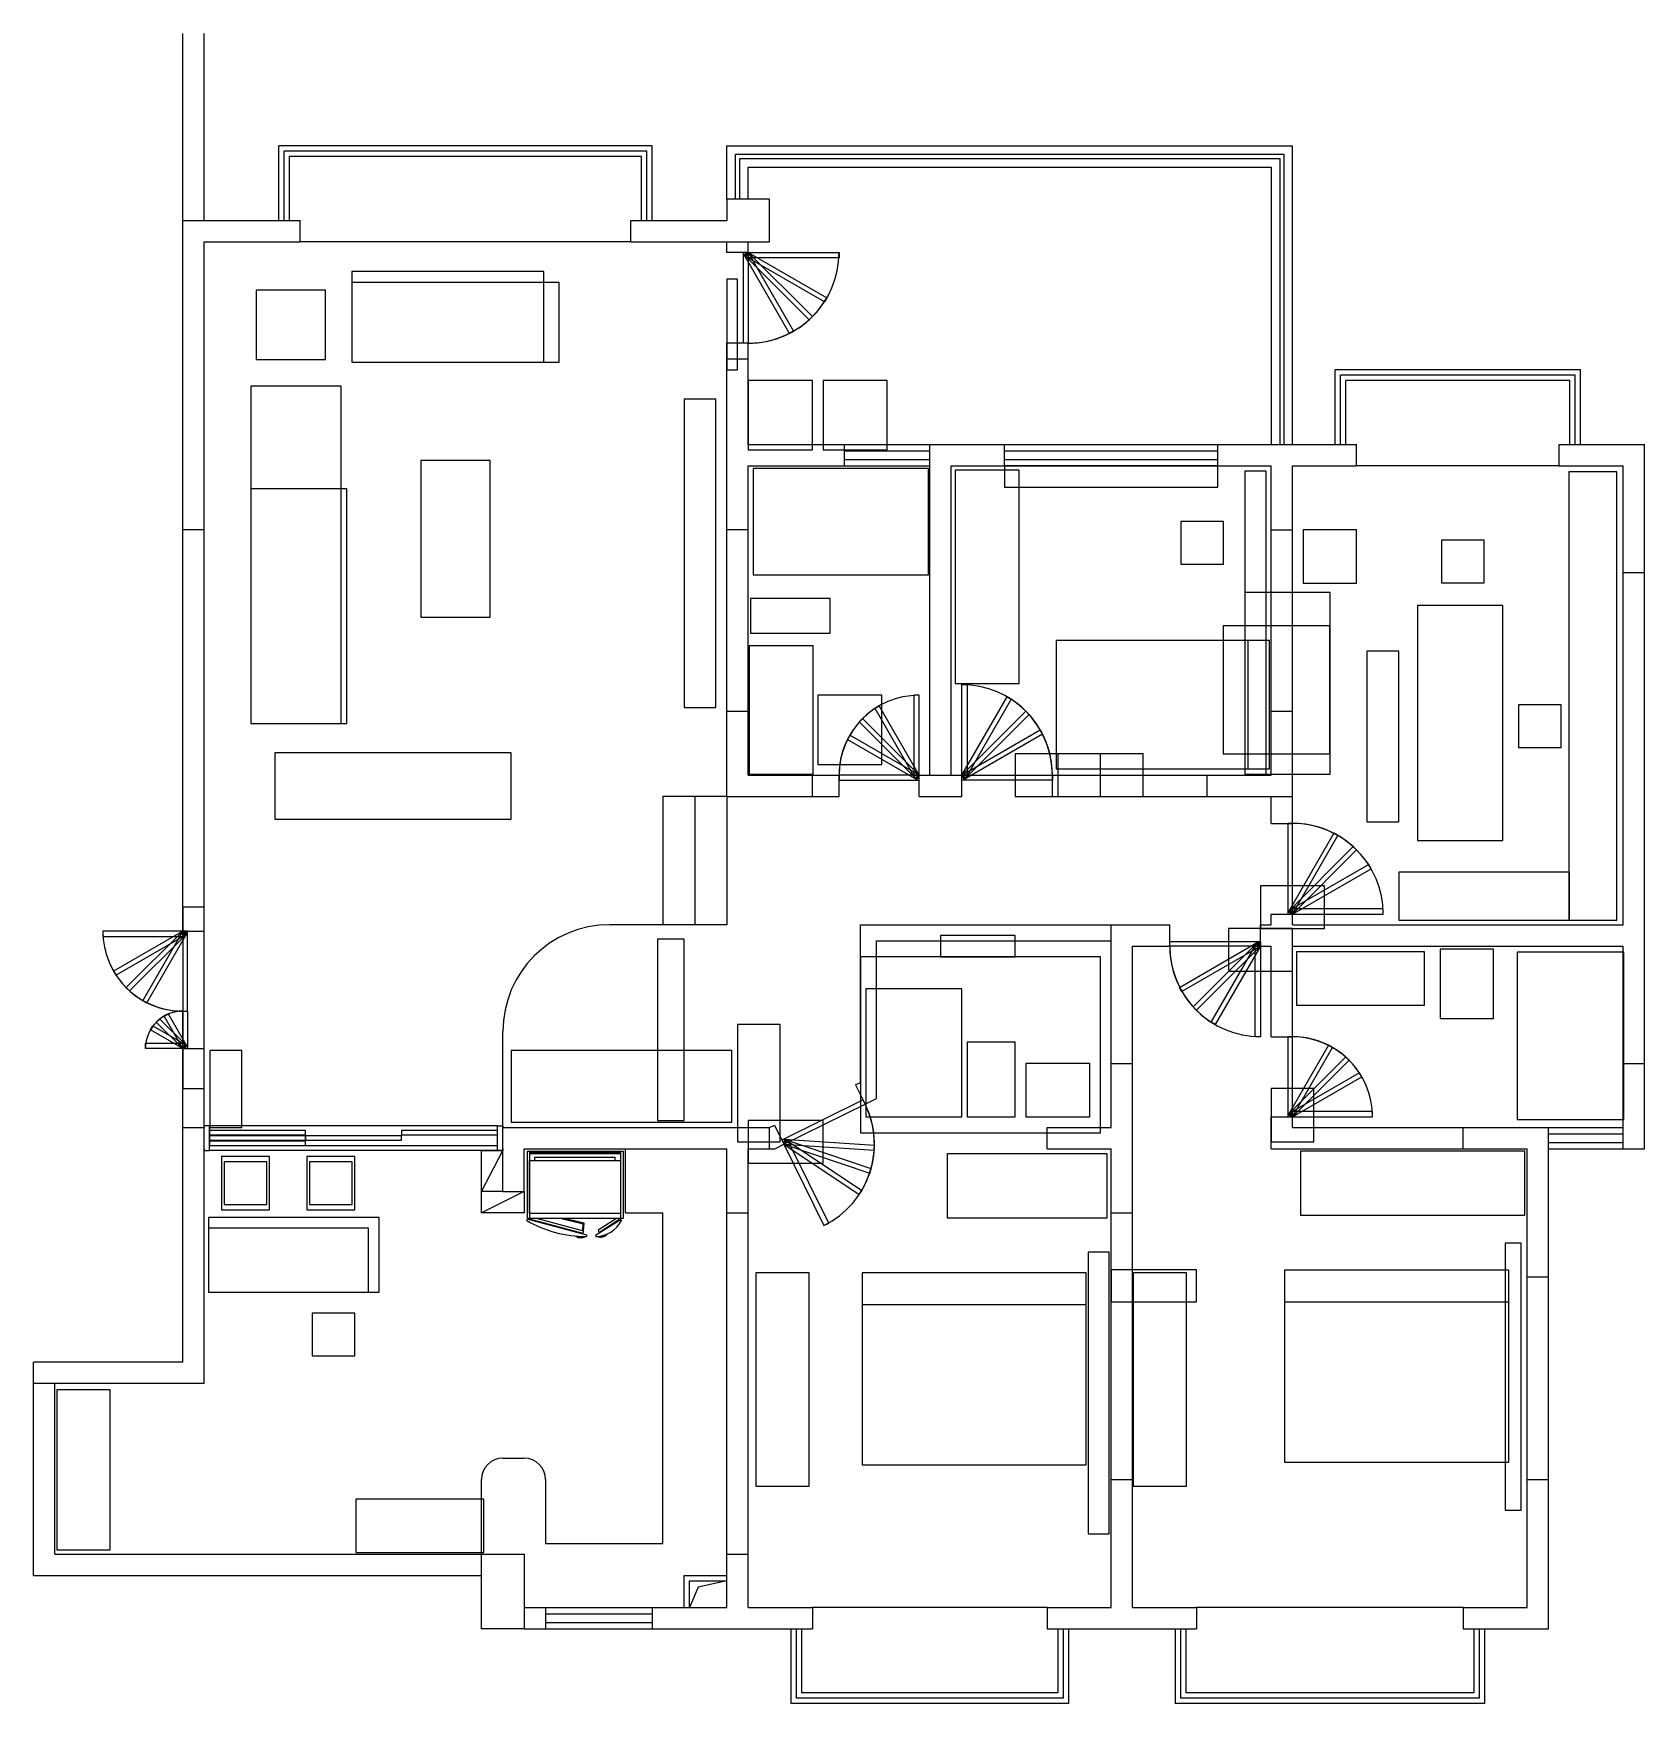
# Model space of a CAD drawing. Header units: millimetres. Extents: x 1299472 to 1314572, y -297158 to -281505.
import ezdxf

# ---------------------------------------------------------------- set-up
doc = ezdxf.new("R2010")
doc.units = ezdxf.units.MM
for name, color, linetype in [('F-DOOR', 7, 'Continuous'), ('F-FURN', 7, 'Continuous'), ('F-SAN FIT', 7, 'Continuous'), ('S-S.WALL', 7, 'Continuous'), ('S-楼梯', 7, 'Continuous'), ('S2_R2_1_CONFLICT', 1, 'Continuous'), ('S2_R2_1_DOOR_EVIDENCE', 8, 'Continuous'), ('S2_R2_1_OWNER_ENSUITE', 6, 'Continuous'), ('S2_R2_1_REQUIREMENT', 30, 'Continuous'), ('S2_R2_CONFLICT', 1, 'Continuous'), ('S2_R2_FURNITURE', 3, 'Continuous'), ('S2_R2_GUIDE_BASELINE', 8, 'Continuous')]:
    doc.layers.add(name, color=color, linetype=linetype)

msp = doc.modelspace()

# ---------------------------------------------------------------- linework, layer by layer
at = {"layer": 'F-DOOR'}
for p, q in [((1303822, -291743), (1301122, -291743)), ((1303822, -291973), (1301122, -291973))]:
    msp.add_line(p, q, dxfattribs=at)
for points in [[(1306172, -283558), (1306172, -284408), (1306128, -284408), (1306128, -283558)], [(1306172, -283558), (1306597, -284294), (1306559, -284316), (1306134, -283580)], [(1306172, -283558), (1306773, -284159), (1306742, -284190), (1306141, -283589)], [(1306172, -283558), (1306908, -283983), (1306886, -284021), (1306150, -283596)], [(1306172, -283558), (1307022, -283558), (1307022, -283608), (1306172, -283608)], [(1308172, -288458), (1308172, -287608), (1308222, -287608), (1308222, -288458)], [(1307772, -288458), (1307397, -287808), (1307359, -287830), (1307734, -288480)], [(1307772, -288458), (1307772, -287708), (1307722, -287708), (1307722, -288458)], [(1308172, -288458), (1308597, -287722), (1308635, -287744), (1308210, -288480)], [(1308172, -288458), (1308773, -287857), (1308804, -287888), (1308203, -288489)], [(1307772, -288458), (1307242, -287927), (1307211, -287958), (1307741, -288489)], [(1307772, -288458), (1307122, -288083), (1307101, -288121), (1307750, -288496)], [(1308172, -288458), (1308908, -288033), (1308930, -288071), (1308194, -288496)], [(1307772, -288458), (1307022, -288458), (1307022, -288502), (1307772, -288502)], [(1308172, -288458), (1309022, -288458), (1309022, -288502), (1308172, -288502)], [(1311272, -289758), (1311272, -288908), (1311228, -288908), (1311228, -289758)], [(1311272, -289758), (1311697, -289022), (1311659, -289000), (1311234, -289736)], [(1311272, -289758), (1311873, -289157), (1311842, -289126), (1311241, -289727)], [(1311272, -289758), (1312008, -289333), (1311986, -289295), (1311250, -289720)], [(1311272, -289758), (1312122, -289758), (1312122, -289708), (1311272, -289708)], [(1300872, -289918), (1300122, -289918), (1300122, -289968), (1300872, -289968)], [(1300872, -289918), (1300222, -290293), (1300244, -290331), (1300894, -289956)], [(1300872, -289918), (1300342, -290448), (1300373, -290479), (1300903, -289949)], [(1300872, -289918), (1300497, -290567), (1300535, -290589), (1300910, -289940)], [(1300872, -289918), (1300872, -290668), (1300916, -290668), (1300916, -289918)], [(1310972, -290058), (1310122, -290058), (1310122, -290014), (1310972, -290014)], [(1310972, -290058), (1310236, -290483), (1310214, -290445), (1310950, -290020)], [(1310972, -290058), (1310371, -290659), (1310340, -290628), (1310941, -290027)], [(1310972, -290058), (1310547, -290794), (1310509, -290772), (1310934, -290036)], [(1310972, -290058), (1310972, -290908), (1310922, -290908), (1310922, -290058)], [(1300872, -291018), (1300872, -290668), (1300916, -290668), (1300916, -291018)], [(1300872, -291018), (1300569, -290843), (1300591, -290805), (1300894, -290980)], [(1300872, -291018), (1300624, -290770), (1300655, -290739), (1300903, -290987)], [(1300872, -291018), (1300697, -290715), (1300735, -290693), (1300910, -290996)], [(1300872, -291018), (1300522, -291018), (1300522, -290968), (1300872, -290968)], [(1311272, -291658), (1311272, -290908), (1311228, -290908), (1311228, -291658)], [(1311272, -291658), (1311647, -291008), (1311609, -290986), (1311234, -291636)], [(1311272, -291658), (1311802, -291127), (1311771, -291097), (1311241, -291627)], [(1311272, -291658), (1311921, -291283), (1311900, -291245), (1311250, -291620)], [(1306504, -291915), (1307267, -291539), (1307247, -291500), (1306485, -291876)], [(1311272, -291658), (1312022, -291658), (1312022, -291608), (1311272, -291608)], [(1301122, -291828), (1302022, -291828), (1302022, -291788), (1301122, -291788)], [(1301122, -291878), (1302022, -291878), (1302022, -291838), (1301122, -291838)], [(1301122, -291928), (1302022, -291928), (1302022, -291888), (1301122, -291888)], [(1302022, -291878), (1302922, -291878), (1302922, -291838), (1302022, -291838)], [(1302922, -291828), (1303822, -291828), (1303822, -291788), (1302922, -291788)], [(1306504, -291915), (1307353, -291970), (1307356, -291927), (1306507, -291872)], [(1306504, -291915), (1307310, -292188), (1307324, -292147), (1306519, -291874)], [(1306504, -291915), (1307212, -292387), (1307236, -292351), (1306529, -291879)], [(1306504, -291915), (1306881, -292677), (1306926, -292655), (1306549, -291893)]]:
    msp.add_lwpolyline(points, close=True, dxfattribs=at)
for points in [[(1301072, -291958), (1301072, -291973), (1301122, -291973), (1301122, -291743), (1301072, -291743), (1301072, -291758)], [(1303872, -291958), (1303872, -291973), (1303822, -291973), (1303822, -291743), (1303872, -291743), (1303872, -291758)]]:
    msp.add_lwpolyline(points, dxfattribs=at)
for centre, radius, start, end in [((1306172, -283558), 850, 270, 0), ((1306172, -283558), 850, 270, 330), ((1306172, -283558), 850, 270, 315), ((1306172, -283558), 850, 270, 300), ((1308172, -288458), 850, 0, 90), ((1307772, -288458), 750, 90, 180), ((1307772, -288458), 750, 120, 180), ((1308172, -288458), 850, 0, 60), ((1308172, -288458), 850, 0, 45), ((1307772, -288458), 750, 135, 180), ((1307772, -288458), 750, 150, 180), ((1308172, -288458), 850, 0, 30), ((1311272, -289758), 850, 0, 90), ((1311272, -289758), 850, 30, 90), ((1311272, -289758), 850, 45, 90), ((1311272, -289758), 850, 60, 90), ((1300872, -289918), 750, 180, 270), ((1310972, -290058), 850, 180, 270), ((1310972, -290058), 850, 180, 240), ((1310972, -290058), 850, 180, 225), ((1310972, -290058), 850, 180, 210), ((1300872, -289918), 750, 210, 270), ((1300872, -289918), 750, 225, 270), ((1300872, -289918), 750, 240, 270), ((1300872, -291018), 350, 90, 180), ((1300872, -291018), 350, 90, 150), ((1300872, -291018), 350, 90, 135), ((1300872, -291018), 350, 90, 120), ((1311272, -291658), 750, 0, 90), ((1311272, -291658), 750, 30, 90), ((1311272, -291658), 750, 45, 90), ((1311272, -291658), 750, 60, 90), ((1306504, -291915), 850, 296.2948, 26.2948), ((1306504, -291915), 850, 326.2948, 26.2948), ((1306504, -291915), 850, 341.2948, 26.2948), ((1306504, -291915), 850, 356.2948, 26.2948)]:
    msp.add_arc(centre, radius, start, end, dxfattribs=at)
at = {"layer": 'F-FURN'}
for p, q in [((1304100, -291981), (1304100, -292611)), ((1304100, -291981), (1305000, -291981)), ((1304120, -291981), (1304120, -292611)), ((1304120, -291991), (1304974, -291991)), ((1304120, -292001), (1304974, -292001)), ((1304120, -292566), (1304120, -292067)), ((1304120, -292067), (1304974, -292067)), ((1304170, -292067), (1304170, -292037)), ((1304170, -292037), (1304924, -292037)), ((1304924, -292067), (1304924, -292037)), ((1304974, -291981), (1304974, -292611)), ((1304974, -292067), (1304974, -292566)), ((1304974, -292075), (1304974, -292539)), ((1305000, -291981), (1305000, -292611)), ((1304095, -292631), (1304099, -292617)), ((1304660, -292767), (1304099, -292617)), ((1305000, -292611), (1304100, -292611)), ((1304120, -292611), (1304119, -292615)), ((1304119, -292615), (1304120, -292611)), ((1304119, -292615), (1304621, -292750)), ((1304974, -292566), (1304120, -292566)), ((1304197, -292611), (1304627, -292726)), ((1304624, -292664), (1304409, -292611)), ((1304633, -292656), (1304447, -292611)), ((1304620, -292724), (1304624, -292664)), ((1304627, -292726), (1304633, -292656)), ((1304740, -292767), (1304979, -292617)), ((1304938, -292611), (1304765, -292721)), ((1304960, -292624), (1304770, -292746)), ((1304960, -292624), (1304957, -292611)), ((1304983, -292631), (1304979, -292617)), ((1304627, -292726), (1304621, -292750)), ((1304660, -292767), (1304656, -292781)), ((1304740, -292767), (1304744, -292781)), ((1304765, -292721), (1304770, -292746))]:
    msp.add_line(p, q, dxfattribs=at)
for centre, radius, start, end in [((1304661, -291639), 1142, 240.2923, 269.7077), ((1304732, -292498), 284, 272.4397, 331.9673), ((1304603, -292710), 83.4, 231.893, 302.1418), ((1304603, -292710), 78.4, 237.4818, 296.553), ((1304786, -292703), 83.4, 249.0282, 319.2769), ((1304786, -292703), 78.4, 254.6169, 313.6882)]:
    msp.add_arc(centre, radius, start, end, dxfattribs=at)
at = {"layer": 'F-SAN FIT'}
for p, q in [((1303672, -292558), (1303672, -291973)), ((1303672, -292358), (1303872, -291973)), ((1303672, -291973), (1303872, -291973)), ((1305022, -292558), (1305022, -291958)), ((1303872, -292358), (1303672, -292358)), ((1304072, -292358), (1303672, -292558)), ((1304072, -292358), (1304072, -292558)), ((1304072, -292558), (1303672, -292558)), ((1305022, -292558), (1305372, -292558)), ((1305372, -295658), (1305372, -292558)), ((1303872, -294858), (1304072, -294858)), ((1303672, -295758), (1303672, -295058)), ((1304272, -295058), (1304272, -295658)), ((1304272, -295658), (1305372, -295658))]:
    msp.add_line(p, q, dxfattribs=at)
for centre, start, end in [((1303872, -295058), 90, 180), ((1304072, -295058), 0, 90)]:
    msp.add_arc(centre, 200, start, end, dxfattribs=at)
at = {"layer": 'S-S.WALL'}
for p, q in [((1300872, -289918), (1300872, -281505)), ((1301072, -283258), (1301072, -281505)), ((1305272, -282558), (1301772, -282558)), ((1301772, -283258), (1301772, -282558)), ((1305222, -282608), (1301822, -282608)), ((1301822, -283258), (1301822, -282608)), ((1305172, -282658), (1301872, -282658)), ((1301872, -283258), (1301872, -282658)), ((1305172, -283258), (1305172, -282658)), ((1305222, -283258), (1305222, -282608)), ((1305272, -283258), (1305272, -282558)), ((1305972, -282558), (1311272, -282558)), ((1305972, -283058), (1305972, -282558)), ((1311272, -285358), (1311272, -282558)), ((1300872, -283258), (1301972, -283258)), ((1301972, -283458), (1301972, -283258)), ((1305072, -283458), (1305072, -283258)), ((1305072, -283258), (1305972, -283258)), ((1301072, -283458), (1301972, -283458)), ((1301072, -289918), (1301072, -283458)), ((1305072, -283458), (1301972, -283458)), ((1305072, -283458), (1305972, -283458)), ((1305972, -283558), (1305972, -283458)), ((1306172, -283558), (1306172, -283458)), ((1306172, -283558), (1305972, -283558)), ((1305972, -288658), (1305972, -284408)), ((1306172, -284408), (1305972, -284408)), ((1306172, -285358), (1306172, -284408)), ((1306172, -284558), (1305972, -284558)), ((1313972, -284658), (1311672, -284658)), ((1311672, -285358), (1311672, -284658)), ((1313922, -284708), (1311722, -284708)), ((1311722, -285358), (1311722, -284708)), ((1313922, -285358), (1313922, -284708)), ((1313972, -285358), (1313972, -284658)), ((1313872, -284758), (1311772, -284758)), ((1311772, -285358), (1311772, -284758)), ((1313872, -285358), (1313872, -284758)), ((1306172, -285358), (1307072, -285358)), ((1307072, -285558), (1307072, -285358)), ((1307072, -285358), (1307872, -285358)), ((1307072, -285418), (1307872, -285418)), ((1307072, -285498), (1307872, -285498)), ((1307872, -288458), (1307872, -285358)), ((1307872, -285358), (1308572, -285358)), ((1308572, -285558), (1308572, -285358)), ((1308572, -285358), (1310572, -285358)), ((1308572, -285418), (1310572, -285418)), ((1308572, -285498), (1310572, -285498)), ((1310572, -285558), (1310572, -285358)), ((1310572, -285358), (1311872, -285358)), ((1311872, -285558), (1311872, -285358)), ((1313772, -285558), (1313772, -285358)), ((1313772, -285358), (1314572, -285358)), ((1314572, -291958), (1314572, -285358)), ((1306172, -285558), (1307072, -285558)), ((1306172, -288458), (1306172, -285558)), ((1307072, -285558), (1307872, -285558)), ((1308072, -288458), (1308072, -285558)), ((1308072, -285558), (1308572, -285558)), ((1308572, -285558), (1310572, -285558)), ((1310572, -285558), (1311072, -285558)), ((1311072, -288458), (1311072, -285558)), ((1311272, -285558), (1311872, -285558)), ((1311272, -288908), (1311272, -285558)), ((1313772, -285558), (1311872, -285558)), ((1313772, -285558), (1314372, -285558)), ((1314372, -289858), (1314372, -285558)), ((1301072, -286158), (1300872, -286158)), ((1306172, -286158), (1305972, -286158)), ((1311072, -286158), (1311272, -286158)), ((1314372, -286558), (1314572, -286558)), ((1305972, -287858), (1306172, -287858)), ((1311072, -287858), (1311272, -287858)), ((1306172, -288458), (1307022, -288458)), ((1306772, -288658), (1306772, -288458)), ((1307022, -288658), (1307022, -288458)), ((1307772, -288658), (1307772, -288458)), ((1307772, -288458), (1308172, -288458)), ((1308172, -288658), (1308172, -288458)), ((1309022, -288658), (1309022, -288458)), ((1309022, -288458), (1311072, -288458)), ((1310472, -288658), (1310472, -288458)), ((1305972, -288658), (1307022, -288658)), ((1307772, -288658), (1308172, -288658)), ((1309022, -288658), (1311272, -288658)), ((1311072, -288908), (1311072, -288658)), ((1311072, -288908), (1311272, -288908)), ((1307222, -289858), (1310122, -289858)), ((1307222, -291338), (1307222, -289858)), ((1309572, -291758), (1309572, -289858)), ((1310122, -290058), (1310122, -289858)), ((1310972, -290058), (1310972, -289858)), ((1310972, -289858), (1311072, -289858)), ((1311072, -289858), (1311072, -289758)), ((1311072, -289758), (1311272, -289758)), ((1311272, -289858), (1311272, -289758)), ((1311272, -289858), (1314372, -289858)), ((1300872, -289918), (1301072, -289918)), ((1307372, -290008), (1309572, -290008)), ((1307372, -291487), (1307372, -290008)), ((1309772, -290058), (1310122, -290058)), ((1309772, -296258), (1309772, -290058)), ((1310972, -290058), (1311072, -290058)), ((1311072, -290908), (1311072, -290058)), ((1311272, -290058), (1314372, -290058)), ((1311272, -290908), (1311272, -290058)), ((1314372, -291958), (1314372, -290058)), ((1311072, -290908), (1311272, -290908)), ((1300872, -293958), (1300872, -291018)), ((1300872, -291018), (1301072, -291018)), ((1301072, -294158), (1301072, -291018)), ((1309572, -291158), (1309772, -291158)), ((1314372, -291158), (1314572, -291158)), ((1307178, -291360), (1307222, -291338)), ((1307178, -291360), (1307267, -291539)), ((1307267, -291539), (1307372, -291487)), ((1300872, -291758), (1301072, -291758)), ((1303872, -292358), (1303872, -291758)), ((1303872, -291758), (1306372, -291758)), ((1306372, -291758), (1306416, -291736)), ((1306372, -291958), (1306372, -291758)), ((1306416, -291736), (1306504, -291915)), ((1308972, -291958), (1308972, -291758)), ((1308972, -291758), (1309572, -291758)), ((1311072, -291958), (1311072, -291658)), ((1311072, -291658), (1311272, -291658)), ((1311272, -291758), (1311272, -291658)), ((1311272, -291758), (1313672, -291758)), ((1312872, -291958), (1312872, -291758)), ((1313672, -296458), (1313672, -291758)), ((1313672, -291758), (1314372, -291758)), ((1306419, -291958), (1306504, -291915)), ((1313672, -291818), (1314372, -291818)), ((1313672, -291898), (1314372, -291898)), ((1304072, -291958), (1305972, -291958)), ((1304072, -292358), (1304072, -291958)), ((1305972, -296258), (1305972, -291958)), ((1306172, -296258), (1306172, -291958)), ((1306172, -291958), (1306419, -291958)), ((1308972, -291958), (1309572, -291958)), ((1309572, -296258), (1309572, -291958)), ((1311072, -291958), (1313472, -291958)), ((1313472, -296258), (1313472, -291958)), ((1313672, -291958), (1314372, -291958)), ((1314372, -291958), (1314572, -291958)), ((1303872, -292358), (1304072, -292358)), ((1305972, -292558), (1306172, -292558)), ((1309572, -292558), (1309772, -292558)), ((1313472, -293158), (1313672, -293158)), ((1299472, -295958), (1299472, -293958)), ((1300872, -293958), (1299472, -293958)), ((1301072, -294158), (1299472, -294158)), ((1299672, -295758), (1299672, -294158)), ((1309572, -295058), (1309772, -295058)), ((1313472, -295058), (1313672, -295058)), ((1299672, -295758), (1303872, -295758)), ((1305972, -295758), (1306172, -295758)), ((1299472, -295958), (1303672, -295958)), ((1305572, -296258), (1305572, -295958)), ((1305572, -295958), (1305972, -295958)), ((1305622, -296008), (1305972, -296008)), ((1305622, -296258), (1305622, -296008)), ((1304072, -296258), (1304272, -296258)), ((1304272, -296258), (1305272, -296258)), ((1305272, -296258), (1305972, -296258)), ((1306172, -296258), (1306772, -296258)), ((1308972, -296258), (1306772, -296258)), ((1306772, -296258), (1306772, -296458)), ((1308972, -296258), (1308972, -296458)), ((1308972, -296258), (1309572, -296258)), ((1309772, -296258), (1310372, -296258)), ((1310372, -296258), (1310372, -296458)), ((1312872, -296258), (1310372, -296258)), ((1312872, -296258), (1312872, -296458)), ((1312872, -296258), (1313472, -296258)), ((1304072, -296458), (1304272, -296458)), ((1304272, -296318), (1305272, -296318)), ((1304272, -296398), (1305272, -296398)), ((1304272, -296458), (1305272, -296458)), ((1305272, -296458), (1306772, -296458)), ((1306572, -296458), (1306572, -297158)), ((1306622, -296458), (1306622, -297108)), ((1306672, -296458), (1306672, -297058)), ((1308972, -296458), (1310372, -296458)), ((1309072, -296458), (1309072, -297058)), ((1309122, -296458), (1309122, -297108)), ((1309172, -296458), (1309172, -297158)), ((1310172, -296458), (1310172, -297158)), ((1310222, -296458), (1310222, -297108)), ((1310272, -296458), (1310272, -297058)), ((1312872, -296458), (1313672, -296458)), ((1312972, -296458), (1312972, -297058)), ((1313022, -296458), (1313022, -297108)), ((1313072, -296458), (1313072, -297158)), ((1309072, -297058), (1306672, -297058)), ((1312972, -297058), (1310272, -297058)), ((1309172, -297158), (1306572, -297158)), ((1309122, -297108), (1306622, -297108)), ((1313072, -297158), (1310172, -297158)), ((1313022, -297108), (1310222, -297108))]:
    msp.add_line(p, q, dxfattribs=at)
for points in [[(1306052, -283058), (1306052, -282638), (1311192, -282638), (1311192, -285358)], [(1306092, -283058), (1306092, -282678), (1311152, -282678), (1311152, -285358)], [(1306172, -283058), (1306172, -282758), (1311072, -282758), (1311072, -285358)], [(1305972, -283458), (1306372, -283458), (1306372, -283058), (1305972, -283058), (1305972, -283258)], [(1305972, -296008), (1305702, -296068), (1305622, -296258)], [(1304272, -296258), (1304272, -296458)], [(1305272, -296258), (1305272, -296458)]]:
    msp.add_lwpolyline(points, dxfattribs=at)
msp.add_lwpolyline([(1303672, -295758), (1304072, -295758), (1304072, -296458), (1303672, -296458)], close=True, dxfattribs=at)
at = {"layer": 'S-楼梯'}
for p, q in [((1305372, -288658), (1305372, -289858)), ((1305972, -288658), (1305372, -288658)), ((1305672, -288658), (1305672, -289858)), ((1305972, -288658), (1305972, -289858)), ((1305972, -289858), (1304872, -289858)), ((1303872, -291758), (1303872, -290858))]:
    msp.add_line(p, q, dxfattribs=at)
msp.add_arc((1304872, -290858), 1000, 90, 180, dxfattribs=at)
at = {"layer": 'S2_R2_1_CONFLICT'}
for points in [[(1306822, -288358), (1307422, -288358), (1307422, -287708), (1306822, -287708)], [(1307222, -291808), (1309472, -291808), (1309472, -290158), (1307222, -290158)]]:
    msp.add_lwpolyline(points, close=True, dxfattribs=at)
at = {"layer": 'S2_R2_1_DOOR_EVIDENCE'}
for points in [[(1305972, -284658), (1306072, -284658), (1306072, -283808), (1305972, -283808)], [(1308572, -285758), (1310572, -285758), (1310572, -285558), (1308572, -285558)], [(1308672, -288658), (1309472, -288658), (1309472, -288258), (1308672, -288258)], [(1309072, -288658), (1309872, -288658), (1309872, -288258), (1309072, -288258)], [(1310972, -289894), (1311572, -289894), (1311572, -289494), (1310972, -289494)], [(1300872, -291394), (1301072, -291394), (1301072, -289694), (1300872, -289694)], [(1305322, -291694), (1305572, -291694), (1305572, -289994), (1305322, -289994)], [(1307972, -290158), (1308672, -290158), (1308672, -289958), (1307972, -289958)], [(1310672, -290294), (1311272, -290294), (1311272, -289894), (1310672, -289894)], [(1306072, -291894), (1306472, -291894), (1306472, -290794), (1306072, -290794)], [(1311072, -291894), (1311472, -291894), (1311472, -291394), (1311072, -291394)], [(1301122, -291928), (1303822, -291928), (1303822, -291743), (1301122, -291743)], [(1306172, -292094), (1306872, -292094), (1306872, -291694), (1306172, -291694)], [(1309572, -293394), (1310372, -293394), (1310372, -293094), (1309572, -293094)]]:
    msp.add_lwpolyline(points, close=True, dxfattribs=at)
at = {"layer": 'S2_R2_1_OWNER_ENSUITE'}
for points in [[(1307272, -291658), (1308172, -291658), (1308172, -290458), (1307272, -290458)], [(1308222, -291658), (1308672, -291658), (1308672, -290958), (1308222, -290958)], [(1308772, -291658), (1309372, -291658), (1309372, -291158), (1308772, -291158)]]:
    msp.add_lwpolyline(points, close=True, dxfattribs=at)
at = {"layer": 'S2_R2_1_REQUIREMENT'}
for points in [[(1306172, -285408), (1306772, -285408), (1306772, -284758), (1306172, -284758)], [(1306872, -285408), (1307472, -285408), (1307472, -284758), (1306872, -284758)], [(1311372, -286658), (1311872, -286658), (1311872, -286158), (1311372, -286158)], [(1310622, -288258), (1311622, -288258), (1311622, -287058), (1310622, -287058)]]:
    msp.add_lwpolyline(points, close=True, dxfattribs=at)
at = {"layer": 'S2_R2_CONFLICT'}
for points in [[(1306193, -287126), (1306940, -287126), (1306940, -286802), (1306193, -286802)], [(1306180, -288446), (1306780, -288446), (1306780, -287246), (1306180, -287246)], [(1312655, -290737), (1313155, -290737), (1313155, -290087), (1312655, -290087)], [(1302083, -293900), (1302483, -293900), (1302483, -293500), (1302083, -293500)]]:
    msp.add_lwpolyline(points, close=True, dxfattribs=at)
at = {"layer": 'S2_R2_FURNITURE'}
for points in [[(1302457, -284585), (1304257, -284585), (1304257, -283735), (1302457, -283735)], [(1301559, -284562), (1302209, -284562), (1302209, -283912), (1301559, -283912)], [(1305570, -287823), (1305869, -287823), (1305869, -284934), (1305570, -284934)], [(1303104, -286976), (1303752, -286976), (1303752, -285507), (1303104, -285507)], [(1306218, -286578), (1307861, -286578), (1307861, -285582), (1306218, -285582)], [(1308110, -287599), (1308710, -287599), (1308710, -285599), (1308110, -285599)], [(1313863, -289815), (1314313, -289815), (1314313, -285615), (1313863, -285615)], [(1301510, -287972), (1302410, -287972), (1302410, -285772), (1301510, -285772)], [(1310226, -286479), (1310626, -286479), (1310626, -286079), (1310226, -286079)], [(1312667, -286653), (1313067, -286653), (1313067, -286253), (1312667, -286253)], [(1310825, -288446), (1311625, -288446), (1311625, -286746), (1310825, -286746)], [(1312444, -289068), (1313244, -289068), (1313244, -286868), (1312444, -286868)], [(1309057, -288396), (1311057, -288396), (1311057, -287196), (1309057, -287196)], [(1311970, -288894), (1312270, -288894), (1312270, -287294), (1311970, -287294)], [(1313389, -288197), (1313789, -288197), (1313789, -287797), (1313389, -287797)], [(1301735, -288869), (1303951, -288869), (1303951, -288246), (1301735, -288246)], [(1312269, -289815), (1313869, -289815), (1313869, -289365), (1312269, -289365)], [(1311310, -290612), (1312510, -290612), (1312510, -290112), (1311310, -290112)], [(1313378, -291683), (1314378, -291683), (1314378, -290114), (1313378, -290114)], [(1301124, -291758), (1301424, -291758), (1301424, -291036), (1301124, -291036)], [(1303951, -291708), (1306018, -291708), (1306018, -291036), (1303951, -291036)], [(1301236, -292531), (1301686, -292531), (1301686, -292031), (1301236, -292031)], [(1302033, -292531), (1302483, -292531), (1302483, -292031), (1302033, -292031)], [(1308036, -292605), (1309536, -292605), (1309536, -292005), (1308036, -292005)], [(1311348, -292580), (1313448, -292580), (1313448, -291980), (1311348, -291980)], [(1301112, -293302), (1302612, -293302), (1302612, -292702), (1301112, -292702)], [(1313265, -295344), (1313415, -295344), (1313415, -292844), (1313265, -292844)], [(1309356, -295568), (1309555, -295568), (1309555, -292928), (1309356, -292928)], [(1306242, -295120), (1306742, -295120), (1306742, -293120), (1306242, -293120)], [(1307239, -294921), (1309339, -294921), (1309339, -293121), (1307239, -293121)], [(1309779, -295120), (1310279, -295120), (1310279, -293120), (1309779, -293120)], [(1311198, -294896), (1313298, -294896), (1313298, -293096), (1311198, -293096)], [(1299692, -295718), (1300192, -295718), (1300192, -294218), (1299692, -294218)], [(1302494, -295743), (1303694, -295743), (1303694, -295243), (1302494, -295243)]]:
    msp.add_lwpolyline(points, close=True, dxfattribs=at)
at = {"layer": 'S2_R2_GUIDE_BASELINE'}
for points in [[(1301559, -284562), (1302209, -284562), (1302209, -283912), (1301559, -283912)], [(1302457, -284585), (1304400, -284585), (1304400, -283838), (1302457, -283838)], [(1301510, -287972), (1302357, -287972), (1302357, -284810), (1301510, -284810)], [(1305570, -287823), (1305869, -287823), (1305869, -284934), (1305570, -284934)], [(1303104, -286976), (1303752, -286976), (1303752, -285507), (1303104, -285507)], [(1306218, -286578), (1307861, -286578), (1307861, -285582), (1306218, -285582)], [(1308110, -287599), (1308710, -287599), (1308710, -285599), (1308110, -285599)], [(1310825, -288446), (1311024, -288446), (1311024, -285607), (1310825, -285607)], [(1313863, -289815), (1314313, -289815), (1314313, -285615), (1313863, -285615)], [(1310226, -286479), (1310626, -286479), (1310626, -286079), (1310226, -286079)], [(1312667, -286653), (1313067, -286653), (1313067, -286253), (1312667, -286253)], [(1306193, -287126), (1306940, -287126), (1306940, -286802), (1306193, -286802)], [(1312444, -289068), (1313244, -289068), (1313244, -286868), (1312444, -286868)], [(1309057, -288396), (1310857, -288396), (1310857, -287196), (1309057, -287196)], [(1306180, -288446), (1306780, -288446), (1306780, -287246), (1306180, -287246)], [(1311970, -288894), (1312270, -288894), (1312270, -287294), (1311970, -287294)], [(1313389, -288197), (1313789, -288197), (1313789, -287797), (1313389, -287797)], [(1301735, -288869), (1303951, -288869), (1303951, -288246), (1301735, -288246)], [(1312269, -289815), (1313869, -289815), (1313869, -289365), (1312269, -289365)], [(1311310, -290612), (1312510, -290612), (1312510, -290112), (1311310, -290112)], [(1312655, -290737), (1313155, -290737), (1313155, -290087), (1312655, -290087)], [(1313378, -291683), (1314378, -291683), (1314378, -290114), (1313378, -290114)], [(1301124, -291758), (1301424, -291758), (1301424, -291036), (1301124, -291036)], [(1303951, -291708), (1306018, -291708), (1306018, -291036), (1303951, -291036)], [(1301261, -292481), (1301661, -292481), (1301661, -292081), (1301261, -292081)], [(1302058, -292481), (1302458, -292481), (1302458, -292081), (1302058, -292081)], [(1308036, -292605), (1309536, -292605), (1309536, -292005), (1308036, -292005)], [(1311348, -292580), (1313448, -292580), (1313448, -291980), (1311348, -291980)], [(1301112, -293302), (1302712, -293302), (1302712, -292602), (1301112, -292602)], [(1313265, -295344), (1313415, -295344), (1313415, -292844), (1313265, -292844)], [(1309356, -295568), (1309555, -295568), (1309555, -292928), (1309356, -292928)], [(1306242, -295120), (1306742, -295120), (1306742, -293120), (1306242, -293120)], [(1309779, -295120), (1310279, -295120), (1310279, -293120), (1309779, -293120)], [(1307239, -294921), (1309339, -294921), (1309339, -293421), (1307239, -293421)], [(1311198, -294896), (1313298, -294896), (1313298, -293396), (1311198, -293396)], [(1302083, -293900), (1302483, -293900), (1302483, -293500), (1302083, -293500)], [(1299692, -295718), (1300192, -295718), (1300192, -294218), (1299692, -294218)], [(1302494, -295743), (1303694, -295743), (1303694, -295243), (1302494, -295243)]]:
    msp.add_lwpolyline(points, close=True, dxfattribs=at)

doc.saveas('drawing.dxf')
